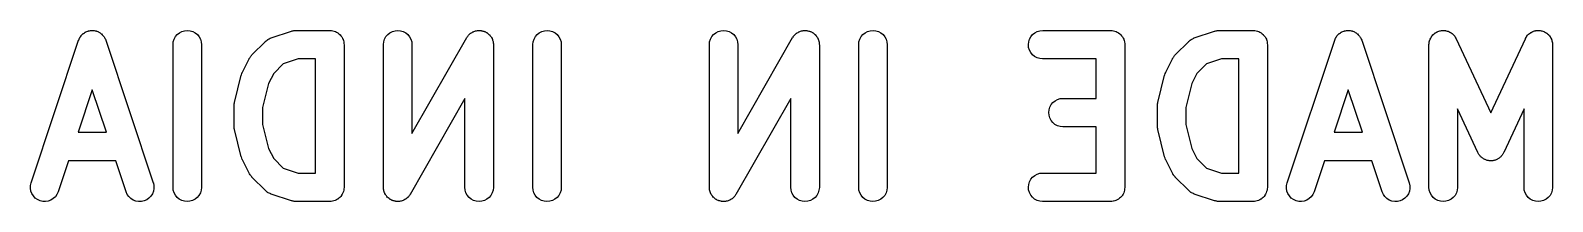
# Model space of a CAD drawing. Extents: x 100.5 to 168, y -113.9 to -51.5.
# Drawn here: x 151.98 to 167.99, y -76.8 to -75 of the extents above; entities that cross this region are included whole.
import ezdxf

# ---------------------------------------------------------------- set-up
doc = ezdxf.new("R2010")
doc.units = 0
doc.layers.add('BLACK', color=7, linetype='CONTINUOUS')

msp = doc.modelspace()

# ---------------------------------------------------------------- linework, layer by layer
at = {"layer": 'BLACK', "linetype": 'CONTINUOUS'}
for p, q in [((151.983, -76.6011), (152.483, -75.1011)), ((152.483, -75.1011), (152.484, -75.0992)), ((152.484, -75.0992), (152.488, -75.0898)), ((152.488, -75.0898), (152.492, -75.0801)), ((152.492, -75.0801), (152.495, -75.0765)), ((152.495, -75.0765), (152.496, -75.0726)), ((152.496, -75.0726), (152.502, -75.0642)), ((152.502, -75.0642), (152.508, -75.0555)), ((152.508, -75.0555), (152.511, -75.0524)), ((152.511, -75.0524), (152.514, -75.0489)), ((152.514, -75.0489), (152.521, -75.0419)), ((152.521, -75.0419), (152.528, -75.0344)), ((152.528, -75.0344), (152.532, -75.0319)), ((152.532, -75.0319), (152.535, -75.029)), ((152.535, -75.029), (152.544, -75.0236)), ((152.544, -75.0236), (152.552, -75.0177)), ((152.552, -75.0177), (152.556, -75.016)), ((152.556, -75.016), (152.56, -75.0137)), ((152.56, -75.0137), (152.57, -75.0101)), ((152.57, -75.0101), (152.579, -75.0059)), ((152.579, -75.0059), (152.583, -75.005)), ((152.583, -75.005), (152.587, -75.0035)), ((152.587, -75.0035), (152.598, -75.0019)), ((152.598, -75.0019), (152.608, -74.9996)), ((152.608, -74.9996), (152.612, -74.9995)), ((152.612, -74.9995), (152.616, -74.9989)), ((152.616, -74.9989), (152.627, -74.9992)), ((152.627, -74.9992), (152.637, -74.999)), ((152.637, -74.999), (152.641, -74.9997)), ((152.641, -74.9997), (152.646, -74.9999)), ((152.646, -74.9999), (152.656, -75.0023)), ((152.656, -75.0023), (152.666, -75.0041)), ((152.666, -75.0041), (152.67, -75.0056)), ((152.67, -75.0056), (152.674, -75.0066)), ((152.674, -75.0066), (152.684, -75.0109)), ((152.684, -75.0109), (152.693, -75.0146)), ((152.693, -75.0146), (152.697, -75.0169)), ((152.697, -75.0169), (152.701, -75.0187)), ((152.701, -75.0187), (152.709, -75.0248)), ((152.709, -75.0248), (152.718, -75.0303)), ((152.718, -75.0303), (152.721, -75.0333)), ((152.721, -75.0333), (152.725, -75.0358)), ((152.725, -75.0358), (152.732, -75.0433)), ((152.732, -75.0433), (152.739, -75.0505)), ((152.739, -75.0505), (152.742, -75.054)), ((152.742, -75.054), (152.745, -75.0571)), ((152.745, -75.0571), (152.75, -75.0659)), ((152.75, -75.0659), (152.756, -75.0744)), ((152.756, -75.0744), (152.758, -75.0783)), ((152.758, -75.0783), (152.76, -75.082)), ((152.76, -75.082), (152.764, -75.0917)), ((152.764, -75.0917), (152.768, -75.1011)), ((152.768, -75.1011), (153.268, -76.6011)), ((153.479, -75.1174), (153.488, -75.0895)), ((153.488, -75.0895), (153.502, -75.0638)), ((153.502, -75.0638), (153.521, -75.0414)), ((153.521, -75.0414), (153.544, -75.0231)), ((153.544, -75.0231), (153.57, -75.0095)), ((153.57, -75.0095), (153.598, -75.0012)), ((153.598, -75.0012), (153.627, -74.9986)), ((153.627, -74.9986), (153.656, -75.0016)), ((153.656, -75.0016), (153.684, -75.0103)), ((153.684, -75.0103), (153.71, -75.0242)), ((153.71, -75.0242), (153.732, -75.0429)), ((153.732, -75.0429), (153.751, -75.0656)), ((153.751, -75.0656), (153.764, -75.0914)), ((153.764, -75.0914), (153.773, -75.1194)), ((154.456, -75.1065), (154.465, -75.1006)), ((154.465, -75.1006), (154.473, -75.0942)), ((154.473, -75.0942), (154.477, -75.0922)), ((154.477, -75.0922), (154.48, -75.0896)), ((154.48, -75.0896), (154.489, -75.0854)), ((154.489, -75.0854), (154.499, -75.0807)), ((154.499, -75.0807), (154.503, -75.0795)), ((154.503, -75.0795), (154.507, -75.0777)), ((154.507, -75.0777), (154.721, -75.0063)), ((154.721, -75.0063), (154.723, -75.0056)), ((154.723, -75.0056), (154.731, -75.0039)), ((154.731, -75.0039), (154.739, -75.0014)), ((154.739, -75.0014), (154.746, -75.0008)), ((154.746, -75.0008), (154.752, -74.9995)), ((154.752, -74.9995), (154.76, -74.9994)), ((154.76, -74.9994), (154.769, -74.9986)), ((154.769, -74.9986), (155.126, -74.9986)), ((155.126, -74.9986), (155.127, -74.9986)), ((155.127, -74.9986), (155.127, -74.9986)), ((155.127, -74.9986), (155.127, -74.9986)), ((155.127, -74.9986), (155.128, -74.9986)), ((155.128, -74.9986), (155.142, -75.0002)), ((155.142, -75.0002), (155.156, -75.0016)), ((155.156, -75.0016), (155.156, -75.0018)), ((155.156, -75.0018), (155.157, -75.0018)), ((155.157, -75.0018), (155.17, -75.0061)), ((155.17, -75.0061), (155.184, -75.0103)), ((155.184, -75.0103), (155.184, -75.0105)), ((155.184, -75.0105), (155.185, -75.0107)), ((155.185, -75.0107), (155.197, -75.0175)), ((155.197, -75.0175), (155.21, -75.0242)), ((155.21, -75.0242), (155.21, -75.0246)), ((155.21, -75.0246), (155.21, -75.0248)), ((155.21, -75.0248), (155.221, -75.0339)), ((155.221, -75.0339), (155.232, -75.0429)), ((155.232, -75.0429), (155.232, -75.0433)), ((155.232, -75.0433), (155.233, -75.0436)), ((155.233, -75.0436), (155.242, -75.0546)), ((155.242, -75.0546), (155.251, -75.0656)), ((155.251, -75.0656), (155.251, -75.066)), ((155.251, -75.066), (155.251, -75.0664)), ((155.251, -75.0664), (155.258, -75.079)), ((155.258, -75.079), (155.264, -75.0914)), ((155.264, -75.0914), (155.265, -75.0919)), ((155.265, -75.0919), (155.265, -75.0924)), ((155.265, -75.0924), (155.269, -75.1059)), ((155.693, -75.1174), (155.702, -75.0895)), ((155.702, -75.0895), (155.716, -75.0638)), ((155.716, -75.0638), (155.735, -75.0414)), ((155.735, -75.0414), (155.758, -75.0231)), ((155.758, -75.0231), (155.784, -75.0095)), ((155.784, -75.0095), (155.812, -75.0012)), ((155.812, -75.0012), (155.841, -74.9986)), ((155.841, -74.9986), (155.87, -75.0016)), ((155.87, -75.0016), (155.898, -75.0103)), ((155.898, -75.0103), (155.924, -75.0242)), ((155.924, -75.0242), (155.946, -75.0429)), ((155.946, -75.0429), (155.965, -75.0656)), ((155.965, -75.0656), (155.979, -75.0914)), ((155.979, -75.0914), (155.987, -75.1194)), ((155.99, -76.0837), (156.567, -75.0742)), ((156.567, -75.0742), (156.568, -75.0723)), ((156.568, -75.0723), (156.571, -75.0683)), ((156.571, -75.0683), (156.573, -75.0638)), ((156.573, -75.0638), (156.58, -75.0565)), ((156.58, -75.0565), (156.585, -75.0487)), ((156.585, -75.0487), (156.589, -75.0453)), ((156.589, -75.0453), (156.592, -75.0414)), ((156.592, -75.0414), (156.6, -75.0354)), ((156.6, -75.0354), (156.607, -75.0289)), ((156.607, -75.0289), (156.611, -75.0262)), ((156.611, -75.0262), (156.615, -75.0231)), ((156.615, -75.0231), (156.624, -75.0186)), ((156.624, -75.0186), (156.632, -75.0136)), ((156.632, -75.0136), (156.636, -75.0118)), ((156.636, -75.0118), (156.641, -75.0095)), ((156.641, -75.0095), (156.65, -75.0068)), ((156.65, -75.0068), (156.659, -75.0035)), ((156.659, -75.0035), (156.664, -75.0027)), ((156.664, -75.0027), (156.669, -75.0012)), ((156.669, -75.0012), (156.679, -75.0004)), ((156.679, -75.0004), (156.688, -74.9988)), ((156.688, -74.9988), (156.693, -74.999)), ((156.693, -74.999), (156.698, -74.9986)), ((156.698, -74.9986), (156.708, -74.9996)), ((156.708, -74.9996), (156.717, -74.9999)), ((156.717, -74.9999), (156.722, -75.0011)), ((156.722, -75.0011), (156.727, -75.0016)), ((156.727, -75.0016), (156.736, -75.0045)), ((156.736, -75.0045), (156.746, -75.0067)), ((156.746, -75.0067), (156.75, -75.0088)), ((156.75, -75.0088), (156.755, -75.0103)), ((156.755, -75.0103), (156.764, -75.0149)), ((156.764, -75.0149), (156.772, -75.0189)), ((156.772, -75.0189), (156.777, -75.0218)), ((156.777, -75.0218), (156.781, -75.0242)), ((156.781, -75.0242), (156.788, -75.0304)), ((156.788, -75.0304), (156.796, -75.036)), ((156.796, -75.036), (156.8, -75.0396)), ((156.8, -75.0396), (156.804, -75.0429)), ((156.804, -75.0429), (156.81, -75.0503)), ((156.81, -75.0503), (156.816, -75.0573)), ((156.816, -75.0573), (156.819, -75.0616)), ((156.819, -75.0616), (156.822, -75.0656)), ((156.822, -75.0656), (156.827, -75.0741)), ((156.827, -75.0741), (156.832, -75.0822)), ((156.832, -75.0822), (156.833, -75.0869)), ((156.833, -75.0869), (156.836, -75.0914)), ((156.836, -75.0914), (156.839, -75.1006)), ((156.839, -75.1006), (156.842, -75.1096)), ((157.265, -75.1174), (157.274, -75.0895)), ((157.274, -75.0895), (157.288, -75.0638)), ((157.288, -75.0638), (157.306, -75.0414)), ((157.306, -75.0414), (157.329, -75.0231)), ((157.329, -75.0231), (157.355, -75.0095)), ((157.355, -75.0095), (157.383, -75.0012)), ((157.383, -75.0012), (157.412, -74.9986)), ((157.412, -74.9986), (157.442, -75.0016)), ((157.442, -75.0016), (157.47, -75.0103)), ((157.47, -75.0103), (157.495, -75.0242)), ((157.495, -75.0242), (157.518, -75.0429)), ((157.518, -75.0429), (157.536, -75.0656)), ((157.536, -75.0656), (157.55, -75.0914)), ((157.55, -75.0914), (157.559, -75.1194)), ((159.122, -75.1174), (159.131, -75.0895)), ((159.131, -75.0895), (159.145, -75.0638)), ((159.145, -75.0638), (159.164, -75.0414)), ((159.164, -75.0414), (159.186, -75.0231)), ((159.186, -75.0231), (159.212, -75.0095)), ((159.212, -75.0095), (159.24, -75.0012)), ((159.24, -75.0012), (159.27, -74.9986)), ((159.27, -74.9986), (159.299, -75.0016)), ((159.299, -75.0016), (159.327, -75.0103)), ((159.327, -75.0103), (159.352, -75.0242)), ((159.352, -75.0242), (159.375, -75.0429)), ((159.375, -75.0429), (159.394, -75.0656)), ((159.394, -75.0656), (159.407, -75.0914)), ((159.407, -75.0914), (159.416, -75.1194)), ((159.419, -76.0837), (159.995, -75.0742)), ((159.995, -75.0742), (159.997, -75.0723)), ((159.997, -75.0723), (160, -75.0683)), ((160, -75.0683), (160.002, -75.0638)), ((160.002, -75.0638), (160.008, -75.0565)), ((160.008, -75.0565), (160.014, -75.0487)), ((160.014, -75.0487), (160.018, -75.0453)), ((160.018, -75.0453), (160.021, -75.0414)), ((160.021, -75.0414), (160.028, -75.0354)), ((160.028, -75.0354), (160.035, -75.0289)), ((160.035, -75.0289), (160.04, -75.0262)), ((160.04, -75.0262), (160.044, -75.0231)), ((160.044, -75.0231), (160.052, -75.0186)), ((160.052, -75.0186), (160.06, -75.0136)), ((160.06, -75.0136), (160.065, -75.0118)), ((160.065, -75.0118), (160.07, -75.0095)), ((160.07, -75.0095), (160.079, -75.0068)), ((160.079, -75.0068), (160.088, -75.0035)), ((160.088, -75.0035), (160.093, -75.0027)), ((160.093, -75.0027), (160.098, -75.0012)), ((160.098, -75.0012), (160.107, -75.0004)), ((160.107, -75.0004), (160.117, -74.9988)), ((160.117, -74.9988), (160.122, -74.999)), ((160.122, -74.999), (160.127, -74.9986)), ((160.127, -74.9986), (160.136, -74.9996)), ((160.136, -74.9996), (160.146, -74.9999)), ((160.146, -74.9999), (160.151, -75.0011)), ((160.151, -75.0011), (160.156, -75.0016)), ((160.156, -75.0016), (160.165, -75.0045)), ((160.165, -75.0045), (160.174, -75.0067)), ((160.174, -75.0067), (160.179, -75.0088)), ((160.179, -75.0088), (160.184, -75.0103)), ((160.184, -75.0103), (160.192, -75.0149)), ((160.192, -75.0149), (160.201, -75.0189)), ((160.201, -75.0189), (160.205, -75.0218)), ((160.205, -75.0218), (160.21, -75.0242)), ((160.21, -75.0242), (160.217, -75.0303)), ((160.217, -75.0303), (160.225, -75.036)), ((160.225, -75.036), (160.228, -75.0397)), ((160.228, -75.0397), (160.232, -75.0429)), ((160.232, -75.0429), (160.238, -75.0503)), ((160.238, -75.0503), (160.245, -75.0573)), ((160.245, -75.0573), (160.247, -75.0616)), ((160.247, -75.0616), (160.251, -75.0656)), ((160.251, -75.0656), (160.255, -75.074)), ((160.255, -75.074), (160.26, -75.0822)), ((160.26, -75.0822), (160.262, -75.0869)), ((160.262, -75.0869), (160.264, -75.0914)), ((160.264, -75.0914), (160.267, -75.1006)), ((160.267, -75.1006), (160.271, -75.1096)), ((160.693, -75.1174), (160.702, -75.0895)), ((160.702, -75.0895), (160.716, -75.0638)), ((160.716, -75.0638), (160.735, -75.0414)), ((160.735, -75.0414), (160.758, -75.0231)), ((160.758, -75.0231), (160.784, -75.0095)), ((160.784, -75.0095), (160.812, -75.0012)), ((160.812, -75.0012), (160.841, -74.9986)), ((160.841, -74.9986), (160.87, -75.0016)), ((160.87, -75.0016), (160.898, -75.0103)), ((160.898, -75.0103), (160.924, -75.0242)), ((160.924, -75.0242), (160.946, -75.0429)), ((160.946, -75.0429), (160.965, -75.0656)), ((160.965, -75.0656), (160.979, -75.0914)), ((160.979, -75.0914), (160.987, -75.1194)), ((162.479, -75.1184), (162.487, -75.0904)), ((162.487, -75.0904), (162.501, -75.0647)), ((162.501, -75.0647), (162.52, -75.0421)), ((162.52, -75.0421), (162.543, -75.0236)), ((162.543, -75.0236), (162.569, -75.0099)), ((162.569, -75.0099), (162.597, -75.0014)), ((162.597, -75.0014), (162.626, -74.9986)), ((162.626, -74.9986), (163.34, -74.9986)), ((163.34, -74.9986), (163.341, -74.9986)), ((163.341, -74.9986), (163.341, -74.9986)), ((163.341, -74.9986), (163.341, -74.9986)), ((163.341, -74.9986), (163.342, -74.9986)), ((163.342, -74.9986), (163.356, -75.0002)), ((163.356, -75.0002), (163.37, -75.0016)), ((163.37, -75.0016), (163.371, -75.0018)), ((163.371, -75.0018), (163.371, -75.0018)), ((163.371, -75.0018), (163.385, -75.0061)), ((163.385, -75.0061), (163.398, -75.0103)), ((163.398, -75.0103), (163.399, -75.0105)), ((163.399, -75.0105), (163.399, -75.0107)), ((163.399, -75.0107), (163.411, -75.0175)), ((163.411, -75.0175), (163.424, -75.0242)), ((163.424, -75.0242), (163.424, -75.0246)), ((163.424, -75.0246), (163.425, -75.0248)), ((163.425, -75.0248), (163.436, -75.0339)), ((163.436, -75.0339), (163.446, -75.0429)), ((163.446, -75.0429), (163.447, -75.0433)), ((163.447, -75.0433), (163.447, -75.0436)), ((163.447, -75.0436), (163.456, -75.0546)), ((163.456, -75.0546), (163.465, -75.0656)), ((163.465, -75.0656), (163.465, -75.066)), ((163.465, -75.066), (163.466, -75.0664)), ((163.466, -75.0664), (163.472, -75.079)), ((163.472, -75.079), (163.479, -75.0914)), ((163.479, -75.0914), (163.479, -75.0919)), ((163.479, -75.0919), (163.479, -75.0924)), ((163.479, -75.0924), (163.483, -75.1059)), ((164.17, -75.1065), (164.179, -75.1006)), ((164.179, -75.1006), (164.187, -75.0942)), ((164.187, -75.0942), (164.191, -75.0922)), ((164.191, -75.0922), (164.194, -75.0896)), ((164.194, -75.0896), (164.204, -75.0854)), ((164.204, -75.0854), (164.213, -75.0807)), ((164.213, -75.0807), (164.217, -75.0795)), ((164.217, -75.0795), (164.221, -75.0777)), ((164.221, -75.0777), (164.435, -75.0063)), ((164.435, -75.0063), (164.437, -75.0056)), ((164.437, -75.0056), (164.446, -75.0039)), ((164.446, -75.0039), (164.454, -75.0014)), ((164.454, -75.0014), (164.46, -75.0008)), ((164.46, -75.0008), (164.466, -74.9995)), ((164.466, -74.9995), (164.474, -74.9994)), ((164.474, -74.9994), (164.483, -74.9986)), ((164.483, -74.9986), (164.84, -74.9986)), ((164.84, -74.9986), (164.841, -74.9986)), ((164.841, -74.9986), (164.841, -74.9986)), ((164.841, -74.9986), (164.841, -74.9986)), ((164.841, -74.9986), (164.842, -74.9986)), ((164.842, -74.9986), (164.856, -75.0002)), ((164.856, -75.0002), (164.87, -75.0016)), ((164.87, -75.0016), (164.871, -75.0018)), ((164.871, -75.0018), (164.871, -75.0018)), ((164.871, -75.0018), (164.885, -75.0061)), ((164.885, -75.0061), (164.898, -75.0103)), ((164.898, -75.0103), (164.899, -75.0105)), ((164.899, -75.0105), (164.899, -75.0107)), ((164.899, -75.0107), (164.911, -75.0175)), ((164.911, -75.0175), (164.924, -75.0242)), ((164.924, -75.0242), (164.924, -75.0246)), ((164.924, -75.0246), (164.925, -75.0248)), ((164.925, -75.0248), (164.936, -75.0339)), ((164.936, -75.0339), (164.946, -75.0429)), ((164.946, -75.0429), (164.947, -75.0433)), ((164.947, -75.0433), (164.947, -75.0436)), ((164.947, -75.0436), (164.956, -75.0546)), ((164.956, -75.0546), (164.965, -75.0656)), ((164.965, -75.0656), (164.965, -75.066)), ((164.965, -75.066), (164.966, -75.0664)), ((164.966, -75.0664), (164.972, -75.079)), ((164.972, -75.079), (164.979, -75.0914)), ((164.979, -75.0914), (164.979, -75.0919)), ((164.979, -75.0919), (164.979, -75.0924)), ((164.979, -75.0924), (164.983, -75.1059)), ((165.198, -76.6011), (165.698, -75.1011)), ((165.698, -75.0992), (165.703, -75.0898)), ((165.698, -75.1011), (165.698, -75.0992)), ((165.703, -75.0898), (165.707, -75.0801)), ((165.707, -75.0801), (165.709, -75.0765)), ((165.709, -75.0765), (165.711, -75.0726)), ((165.711, -75.0726), (165.717, -75.0642)), ((165.717, -75.0642), (165.722, -75.0555)), ((165.722, -75.0555), (165.725, -75.0524)), ((165.725, -75.0524), (165.728, -75.0489)), ((165.728, -75.0489), (165.736, -75.0419)), ((165.736, -75.0419), (165.743, -75.0344)), ((165.743, -75.0344), (165.746, -75.0319)), ((165.746, -75.0319), (165.749, -75.029)), ((165.749, -75.029), (165.758, -75.0236)), ((165.758, -75.0236), (165.767, -75.0177)), ((165.767, -75.0177), (165.771, -75.016)), ((165.771, -75.016), (165.774, -75.0137)), ((165.774, -75.0137), (165.784, -75.0101)), ((165.784, -75.0101), (165.794, -75.0059)), ((165.794, -75.0059), (165.798, -75.005)), ((165.798, -75.005), (165.802, -75.0035)), ((165.802, -75.0035), (165.812, -75.0019)), ((165.812, -75.0019), (165.822, -74.9996)), ((165.822, -74.9996), (165.826, -74.9995)), ((165.826, -74.9995), (165.831, -74.9989)), ((165.831, -74.9989), (165.841, -74.9992)), ((165.841, -74.9992), (165.851, -74.999)), ((165.851, -74.999), (165.856, -74.9997)), ((165.856, -74.9997), (165.86, -74.9999)), ((165.86, -74.9999), (165.87, -75.0023)), ((165.87, -75.0023), (165.88, -75.0041)), ((165.88, -75.0041), (165.884, -75.0056)), ((165.884, -75.0056), (165.888, -75.0066)), ((165.888, -75.0066), (165.898, -75.0109)), ((165.898, -75.0109), (165.908, -75.0146)), ((165.908, -75.0146), (165.911, -75.0169)), ((165.911, -75.0169), (165.915, -75.0187)), ((165.915, -75.0187), (165.924, -75.0248)), ((165.924, -75.0248), (165.932, -75.0303)), ((165.932, -75.0303), (165.935, -75.0333)), ((165.935, -75.0333), (165.939, -75.0358)), ((165.939, -75.0358), (165.946, -75.0433)), ((165.946, -75.0433), (165.953, -75.0505)), ((165.953, -75.0505), (165.956, -75.054)), ((165.956, -75.054), (165.959, -75.0571)), ((165.959, -75.0571), (165.964, -75.0659)), ((165.964, -75.0659), (165.97, -75.0744)), ((165.97, -75.0744), (165.972, -75.0783)), ((165.972, -75.0783), (165.974, -75.082)), ((165.974, -75.082), (165.978, -75.0917)), ((165.978, -75.0917), (165.982, -75.1011)), ((165.982, -75.1011), (166.482, -76.6011)), ((166.697, -75.1067), (166.7, -75.0958)), ((166.7, -75.0958), (166.701, -75.0927)), ((166.701, -75.0927), (166.702, -75.0895)), ((166.702, -75.0895), (166.708, -75.0796)), ((166.708, -75.0796), (166.712, -75.0696)), ((166.712, -75.0696), (166.715, -75.0668)), ((166.715, -75.0668), (166.716, -75.0638)), ((166.716, -75.0638), (166.723, -75.0552)), ((166.723, -75.0552), (166.73, -75.0463)), ((166.73, -75.0463), (166.733, -75.044)), ((166.733, -75.044), (166.735, -75.0414)), ((166.735, -75.0414), (166.744, -75.0344)), ((166.744, -75.0344), (166.752, -75.0269)), ((166.752, -75.0269), (166.755, -75.0252)), ((166.755, -75.0252), (166.758, -75.0231)), ((166.758, -75.0231), (166.768, -75.0179)), ((166.768, -75.0179), (166.778, -75.0122)), ((166.778, -75.0122), (166.781, -75.0111)), ((166.781, -75.0111), (166.784, -75.0095)), ((166.784, -75.0095), (166.795, -75.0063)), ((166.795, -75.0063), (166.805, -75.0027)), ((166.805, -75.0027), (166.809, -75.0022)), ((166.809, -75.0022), (166.812, -75.0012)), ((166.812, -75.0012), (166.823, -75.0002)), ((166.823, -75.0002), (166.834, -74.9987)), ((166.834, -74.9987), (166.838, -74.9989)), ((166.838, -74.9989), (166.841, -74.9986)), ((166.841, -74.9986), (166.852, -74.9997)), ((166.852, -74.9997), (166.863, -75.0004)), ((166.863, -75.0004), (166.867, -75.0013)), ((166.867, -75.0013), (166.87, -75.0016)), ((166.87, -75.0016), (166.881, -75.005)), ((166.881, -75.005), (166.892, -75.0078)), ((166.892, -75.0078), (166.895, -75.0093)), ((166.895, -75.0093), (166.898, -75.0103)), ((166.898, -75.0103), (166.908, -75.0156)), ((166.908, -75.0156), (166.918, -75.0205)), ((166.918, -75.0205), (166.921, -75.0226)), ((166.921, -75.0226), (166.924, -75.0242)), ((166.924, -75.0242), (166.933, -75.0314)), ((166.933, -75.0314), (166.941, -75.0381)), ((166.941, -75.0381), (166.944, -75.0407)), ((166.944, -75.0407), (166.946, -75.0429)), ((166.946, -75.0429), (166.954, -75.0516)), ((166.954, -75.0516), (166.961, -75.0599)), ((166.961, -75.0599), (166.963, -75.0629)), ((166.963, -75.0629), (166.965, -75.0656)), ((166.965, -75.0656), (166.97, -75.0755)), ((166.97, -75.0755), (166.976, -75.0851)), ((166.976, -75.0851), (167.34, -75.8653)), ((167.34, -75.8653), (167.704, -75.0851)), ((167.704, -75.0851), (167.705, -75.0832)), ((167.705, -75.0832), (167.711, -75.0737)), ((167.711, -75.0737), (167.716, -75.0638)), ((167.716, -75.0638), (167.718, -75.0612)), ((167.718, -75.0612), (167.72, -75.0583)), ((167.72, -75.0583), (167.728, -75.05)), ((167.728, -75.05), (167.735, -75.0414)), ((167.735, -75.0414), (167.738, -75.0392)), ((167.738, -75.0392), (167.74, -75.0367)), ((167.74, -75.0367), (167.749, -75.0301)), ((167.749, -75.0301), (167.758, -75.0231)), ((167.758, -75.0231), (167.761, -75.0215)), ((167.761, -75.0215), (167.764, -75.0194)), ((167.764, -75.0194), (167.774, -75.0147)), ((167.774, -75.0147), (167.784, -75.0095)), ((167.784, -75.0095), (167.787, -75.0085)), ((167.787, -75.0085), (167.79, -75.0071)), ((167.79, -75.0071), (167.801, -75.0044)), ((167.801, -75.0044), (167.812, -75.0012)), ((167.812, -75.0012), (167.815, -75.0009)), ((167.815, -75.0009), (167.819, -75.0001)), ((167.819, -75.0001), (167.83, -74.9996)), ((167.83, -74.9996), (167.841, -74.9986)), ((167.841, -74.9986), (167.844, -74.9989)), ((167.844, -74.9989), (167.848, -74.9988)), ((167.848, -74.9988), (167.859, -75.0005)), ((167.859, -75.0005), (167.87, -75.0016)), ((167.87, -75.0016), (167.873, -75.0027)), ((167.873, -75.0027), (167.877, -75.0032)), ((167.877, -75.0032), (167.887, -75.007)), ((167.887, -75.007), (167.898, -75.0103)), ((167.898, -75.0103), (167.901, -75.0119)), ((167.901, -75.0119), (167.904, -75.0131)), ((167.904, -75.0131), (167.914, -75.0189)), ((167.914, -75.0189), (167.924, -75.0242)), ((167.924, -75.0242), (167.927, -75.0264)), ((167.927, -75.0264), (167.929, -75.0282)), ((167.929, -75.0282), (167.938, -75.0357)), ((167.938, -75.0357), (167.946, -75.0429)), ((167.946, -75.0429), (167.949, -75.0455)), ((167.949, -75.0455), (167.951, -75.0478)), ((167.951, -75.0478), (167.958, -75.0569)), ((167.958, -75.0569), (167.965, -75.0656)), ((167.965, -75.0656), (167.967, -75.0686)), ((167.967, -75.0686), (167.969, -75.0714)), ((167.969, -75.0714), (167.973, -75.0815)), ((167.973, -75.0815), (167.979, -75.0914)), ((167.979, -75.0914), (167.98, -75.0947)), ((167.98, -75.0947), (167.981, -75.0978)), ((167.981, -75.0978), (167.984, -75.1087)), ((153.476, -75.1465), (153.479, -75.1174)), ((153.476, -75.1486), (153.476, -75.1465)), ((153.476, -76.6486), (153.476, -75.1486)), ((153.773, -75.1194), (153.776, -75.1486)), ((153.776, -75.1486), (153.776, -76.6486)), ((154.294, -75.2693), (154.3, -75.2633)), ((154.3, -75.2633), (154.305, -75.2568)), ((154.305, -75.2568), (154.448, -75.1139)), ((154.448, -75.1139), (154.45, -75.1125)), ((154.45, -75.1125), (154.453, -75.1097)), ((154.453, -75.1097), (154.456, -75.1065)), ((155.269, -75.1059), (155.273, -75.1194)), ((155.273, -75.1194), (155.273, -75.12)), ((155.273, -75.12), (155.273, -75.1205)), ((155.273, -75.1205), (155.274, -75.1345)), ((155.274, -75.1345), (155.276, -75.1486)), ((155.276, -75.1486), (155.276, -76.6486)), ((155.69, -75.1465), (155.693, -75.1174)), ((155.69, -75.1486), (155.69, -75.1465)), ((155.69, -76.6486), (155.69, -75.1486)), ((155.987, -75.1194), (155.99, -75.1486)), ((155.99, -75.1486), (155.99, -76.0837)), ((156.842, -75.1096), (156.843, -75.1146)), ((156.843, -75.1146), (156.844, -75.1194)), ((156.844, -75.1194), (156.845, -75.129)), ((156.845, -75.129), (156.847, -75.1385)), ((156.847, -75.1385), (156.847, -75.1435)), ((156.847, -75.1435), (156.847, -75.1486)), ((156.847, -75.1486), (156.847, -76.6486)), ((157.261, -75.1465), (157.265, -75.1174)), ((157.261, -75.1486), (157.261, -75.1465)), ((157.261, -76.6486), (157.261, -75.1486)), ((157.559, -75.1194), (157.561, -75.1486)), ((157.561, -75.1486), (157.561, -76.6486)), ((159.119, -75.1465), (159.122, -75.1174)), ((159.119, -75.1486), (159.119, -75.1465)), ((159.119, -76.6486), (159.119, -75.1486)), ((159.416, -75.1194), (159.419, -75.1486)), ((159.419, -75.1486), (159.419, -76.0837)), ((160.271, -75.1096), (160.271, -75.1146)), ((160.271, -75.1146), (160.273, -75.1194)), ((160.273, -75.1194), (160.274, -75.129)), ((160.274, -75.129), (160.275, -75.1385)), ((160.275, -75.1385), (160.275, -75.1435)), ((160.275, -75.1435), (160.276, -75.1486)), ((160.276, -75.1486), (160.276, -76.6486)), ((160.69, -75.1465), (160.693, -75.1174)), ((160.69, -75.1486), (160.69, -75.1465)), ((160.69, -76.6486), (160.69, -75.1486)), ((160.987, -75.1194), (160.99, -75.1486)), ((160.99, -75.1486), (160.99, -76.6486)), ((162.476, -75.1475), (162.479, -75.1184)), ((162.478, -75.1767), (162.476, -75.1475)), ((162.487, -75.2048), (162.478, -75.1767)), ((162.5, -75.2307), (162.487, -75.2048)), ((162.519, -75.2535), (162.5, -75.2307)), ((162.541, -75.2723), (162.519, -75.2535)), ((163.483, -75.1059), (163.487, -75.1194)), ((163.487, -75.1194), (163.487, -75.12)), ((163.487, -75.12), (163.487, -75.1205)), ((163.487, -75.1205), (163.489, -75.1345)), ((163.489, -75.1345), (163.49, -75.1486)), ((163.49, -75.1486), (163.49, -76.6486)), ((164.008, -75.2693), (164.014, -75.2633)), ((164.014, -75.2633), (164.02, -75.2568)), ((164.02, -75.2568), (164.163, -75.1139)), ((164.163, -75.1139), (164.164, -75.1125)), ((164.164, -75.1125), (164.167, -75.1097)), ((164.167, -75.1097), (164.17, -75.1065)), ((164.983, -75.1059), (164.987, -75.1194)), ((164.987, -75.1194), (164.987, -75.12)), ((164.987, -75.12), (164.987, -75.1205)), ((164.987, -75.1205), (164.989, -75.1345)), ((164.989, -75.1345), (164.99, -75.1486)), ((164.99, -75.1486), (164.99, -76.6486)), ((166.69, -75.1465), (166.691, -75.1353)), ((166.69, -75.1486), (166.69, -75.1465)), ((166.69, -76.6486), (166.69, -75.1486)), ((166.691, -75.1353), (166.692, -75.1241)), ((166.692, -75.1241), (166.693, -75.1208)), ((166.693, -75.1174), (166.697, -75.1067)), ((166.693, -75.1208), (166.693, -75.1174)), ((167.984, -75.1087), (167.987, -75.1194)), ((167.987, -75.1194), (167.987, -75.1229)), ((167.987, -75.1229), (167.988, -75.1262)), ((167.988, -75.1262), (167.989, -75.1374)), ((167.989, -75.1374), (167.99, -75.1486)), ((167.99, -75.1486), (167.99, -76.6486)), ((154.206, -75.4386), (154.277, -75.2958)), ((154.277, -75.2958), (154.278, -75.2939)), ((154.278, -75.2939), (154.283, -75.2868)), ((154.283, -75.2868), (154.287, -75.2794)), ((154.287, -75.2794), (154.291, -75.2746)), ((154.291, -75.2746), (154.294, -75.2693)), ((154.635, -75.3511), (154.535, -75.4517)), ((154.793, -75.2986), (154.635, -75.3511)), ((154.976, -75.2986), (154.793, -75.2986)), ((154.976, -76.4986), (154.976, -75.2986)), ((162.567, -75.2864), (162.541, -75.2723)), ((162.595, -75.2953), (162.567, -75.2864)), ((162.624, -75.2986), (162.595, -75.2953)), ((162.626, -75.2986), (162.624, -75.2986)), ((163.19, -75.2986), (162.626, -75.2986)), ((163.19, -75.7129), (163.19, -75.2986)), ((163.92, -75.4386), (163.992, -75.2958)), ((163.992, -75.2939), (163.997, -75.2868)), ((163.992, -75.2958), (163.992, -75.2939)), ((163.997, -75.2868), (164.001, -75.2794)), ((164.001, -75.2794), (164.005, -75.2746)), ((164.005, -75.2746), (164.008, -75.2693)), ((164.35, -75.3511), (164.249, -75.4517)), ((164.507, -75.2986), (164.35, -75.3511)), ((164.69, -75.2986), (164.507, -75.2986)), ((164.69, -76.4986), (164.69, -75.2986)), ((154.123, -75.755), (154.194, -75.4693)), ((154.194, -75.4693), (154.195, -75.4673)), ((154.195, -75.466), (154.2, -75.4529)), ((154.195, -75.4667), (154.195, -75.466)), ((154.195, -75.4673), (154.195, -75.4667)), ((154.2, -75.4529), (154.205, -75.4399)), ((154.205, -75.4399), (154.206, -75.4393)), ((154.206, -75.4393), (154.206, -75.4386)), ((154.482, -75.5581), (154.419, -75.8099)), ((154.535, -75.4517), (154.482, -75.5581)), ((163.837, -75.755), (163.909, -75.4693)), ((163.909, -75.4673), (163.91, -75.4667)), ((163.909, -75.4693), (163.909, -75.4673)), ((163.91, -75.466), (163.915, -75.4529)), ((163.91, -75.4667), (163.91, -75.466)), ((163.915, -75.4529), (163.92, -75.4399)), ((163.92, -75.4393), (163.92, -75.4386)), ((163.92, -75.4399), (163.92, -75.4393)), ((164.196, -75.5581), (164.133, -75.8099)), ((164.249, -75.4517), (164.196, -75.5581)), ((152.626, -75.6229), (152.477, -76.07)), ((152.775, -76.07), (152.626, -75.6229)), ((156.547, -75.7134), (155.97, -76.723)), ((156.547, -76.6486), (156.547, -75.7134)), ((159.976, -75.7134), (159.399, -76.723)), ((159.976, -76.6486), (159.976, -75.7134)), ((162.734, -75.7564), (162.757, -75.7379)), ((162.757, -75.7379), (162.783, -75.7242)), ((162.783, -75.7242), (162.811, -75.7157)), ((162.811, -75.7157), (162.84, -75.7129)), ((162.84, -75.7129), (163.19, -75.7129)), ((165.84, -75.6229), (165.691, -76.07)), ((165.989, -76.07), (165.84, -75.6229)), ((154.119, -75.784), (154.121, -75.7721)), ((154.119, -75.7867), (154.119, -75.784)), ((154.119, -75.7893), (154.119, -75.7867)), ((154.119, -75.7914), (154.119, -75.7893)), ((154.119, -76.0057), (154.119, -75.7914)), ((154.121, -75.7721), (154.122, -75.7602)), ((154.122, -75.7602), (154.123, -75.7577)), ((154.123, -75.7577), (154.123, -75.755)), ((154.419, -75.8099), (154.419, -75.9872)), ((162.69, -75.8618), (162.693, -75.8327)), ((162.693, -75.891), (162.69, -75.8618)), ((162.693, -75.8327), (162.702, -75.8047)), ((162.701, -75.919), (162.693, -75.891)), ((162.702, -75.8047), (162.716, -75.779)), ((162.716, -75.779), (162.734, -75.7564)), ((163.833, -75.784), (163.835, -75.7722)), ((163.833, -75.7867), (163.833, -75.784)), ((163.833, -75.7893), (163.833, -75.7867)), ((163.833, -75.7914), (163.833, -75.7893)), ((163.833, -76.0057), (163.833, -75.7914)), ((163.835, -75.7722), (163.836, -75.7602)), ((163.836, -75.7602), (163.837, -75.7577)), ((163.837, -75.7577), (163.837, -75.755)), ((164.133, -75.8099), (164.133, -75.9873)), ((167.204, -76.2834), (166.99, -75.8247)), ((166.99, -75.8247), (166.99, -76.6486)), ((167.69, -75.8247), (167.476, -76.2834)), ((167.69, -76.6486), (167.69, -75.8247)), ((154.119, -76.0084), (154.119, -76.0057)), ((154.119, -76.011), (154.119, -76.0084)), ((154.12, -76.0229), (154.119, -76.011)), ((154.121, -76.0348), (154.12, -76.0229)), ((154.122, -76.0374), (154.121, -76.0348)), ((154.123, -76.0401), (154.122, -76.0374)), ((154.123, -76.0421), (154.123, -76.0401)), ((154.194, -76.3278), (154.123, -76.0421)), ((154.419, -75.9872), (154.482, -76.2391)), ((162.714, -75.945), (162.701, -75.919)), ((162.733, -75.9678), (162.714, -75.945)), ((162.755, -75.9866), (162.733, -75.9678)), ((162.781, -76.0007), (162.755, -75.9866)), ((162.809, -76.0096), (162.781, -76.0007)), ((162.838, -76.0128), (162.809, -76.0096)), ((162.84, -76.0129), (162.838, -76.0128)), ((163.19, -76.0129), (162.84, -76.0129)), ((163.19, -76.4986), (163.19, -76.0129)), ((163.833, -76.0084), (163.833, -76.0057)), ((163.833, -76.011), (163.833, -76.0084)), ((163.835, -76.0229), (163.833, -76.011)), ((163.836, -76.0348), (163.835, -76.0229)), ((163.836, -76.0374), (163.836, -76.0348)), ((163.837, -76.0401), (163.836, -76.0374)), ((163.837, -76.0421), (163.837, -76.0401)), ((163.909, -76.3278), (163.837, -76.0421)), ((164.133, -75.9873), (164.196, -76.2391)), ((152.477, -76.07), (152.775, -76.07)), ((165.691, -76.07), (165.989, -76.07)), ((152.377, -76.37), (152.268, -76.696)), ((152.875, -76.37), (152.377, -76.37)), ((152.983, -76.696), (152.875, -76.37)), ((154.195, -76.3285), (154.194, -76.3278)), ((154.195, -76.3291), (154.195, -76.3285)), ((154.2, -76.3423), (154.195, -76.3291)), ((154.204, -76.3554), (154.2, -76.3423)), ((154.205, -76.356), (154.204, -76.3554)), ((154.205, -76.3566), (154.205, -76.356)), ((154.206, -76.3585), (154.205, -76.3566)), ((154.277, -76.5014), (154.206, -76.3585)), ((154.482, -76.2391), (154.535, -76.3454)), ((154.535, -76.3454), (154.635, -76.446)), ((163.909, -76.3285), (163.909, -76.3278)), ((163.909, -76.3291), (163.909, -76.3285)), ((163.914, -76.3422), (163.909, -76.3291)), ((163.919, -76.3554), (163.914, -76.3422)), ((163.919, -76.356), (163.919, -76.3554)), ((163.919, -76.3566), (163.919, -76.356)), ((163.92, -76.3585), (163.919, -76.3566)), ((163.992, -76.5014), (163.92, -76.3585)), ((164.196, -76.2391), (164.249, -76.3454)), ((164.249, -76.3454), (164.35, -76.446)), ((165.591, -76.37), (165.482, -76.696)), ((166.089, -76.37), (165.591, -76.37)), ((166.198, -76.696), (166.089, -76.37)), ((167.208, -76.2902), (167.204, -76.2834)), ((167.211, -76.2972), (167.208, -76.2902)), ((167.215, -76.3027), (167.211, -76.2972)), ((167.219, -76.3086), (167.215, -76.3027)), ((167.224, -76.3145), (167.219, -76.3086)), ((167.229, -76.3207), (167.224, -76.3145)), ((167.234, -76.3253), (167.229, -76.3207)), ((167.239, -76.3304), (167.234, -76.3253)), ((167.245, -76.3351), (167.239, -76.3304)), ((167.251, -76.3404), (167.245, -76.3351)), ((167.256, -76.3439), (167.251, -76.3404)), ((167.262, -76.3481), (167.256, -76.3439)), ((167.269, -76.3515), (167.262, -76.3481)), ((167.276, -76.3555), (167.269, -76.3515)), ((167.282, -76.3578), (167.276, -76.3555)), ((167.288, -76.3608), (167.282, -76.3578)), ((167.296, -76.3628), (167.288, -76.3608)), ((167.303, -76.3654), (167.296, -76.3628)), ((167.31, -76.3664), (167.303, -76.3654)), ((167.317, -76.3682), (167.31, -76.3664)), ((167.324, -76.3686), (167.317, -76.3682)), ((167.332, -76.3698), (167.324, -76.3686)), ((167.339, -76.3695), (167.332, -76.3698)), ((167.346, -76.3699), (167.339, -76.3695)), ((167.354, -76.3688), (167.346, -76.3699)), ((167.361, -76.3685), (167.354, -76.3688)), ((167.368, -76.3668), (167.361, -76.3685)), ((167.375, -76.3659), (167.368, -76.3668)), ((167.382, -76.3634), (167.375, -76.3659)), ((167.39, -76.3615), (167.382, -76.3634)), ((167.396, -76.3586), (167.39, -76.3615)), ((167.402, -76.3564), (167.396, -76.3586)), ((167.409, -76.3524), (167.402, -76.3564)), ((167.416, -76.3491), (167.409, -76.3524)), ((167.422, -76.3451), (167.416, -76.3491)), ((167.428, -76.3416), (167.422, -76.3451)), ((167.434, -76.3365), (167.428, -76.3416)), ((167.44, -76.3319), (167.434, -76.3365)), ((167.445, -76.3268), (167.44, -76.3319)), ((167.45, -76.3223), (167.445, -76.3268)), ((167.454, -76.316), (167.45, -76.3223)), ((167.46, -76.3103), (167.454, -76.316)), ((167.463, -76.3045), (167.46, -76.3103)), ((167.468, -76.299), (167.463, -76.3045)), ((167.471, -76.292), (167.468, -76.299)), ((167.475, -76.2853), (167.471, -76.292)), ((167.476, -76.2834), (167.475, -76.2853)), ((154.282, -76.5085), (154.277, -76.5014)), ((154.286, -76.516), (154.282, -76.5085)), ((154.29, -76.5209), (154.286, -76.516)), ((154.293, -76.5261), (154.29, -76.5209)), ((154.299, -76.5323), (154.293, -76.5261)), ((154.304, -76.5389), (154.299, -76.5323)), ((154.305, -76.5404), (154.304, -76.5389)), ((154.448, -76.6832), (154.305, -76.5404)), ((154.635, -76.446), (154.793, -76.4986)), ((154.793, -76.4986), (154.976, -76.4986)), ((162.501, -76.5647), (162.52, -76.5421)), ((162.52, -76.5421), (162.543, -76.5236)), ((162.543, -76.5236), (162.569, -76.5099)), ((162.569, -76.5099), (162.597, -76.5014)), ((162.597, -76.5014), (162.626, -76.4986)), ((162.626, -76.4986), (163.19, -76.4986)), ((163.996, -76.5085), (163.992, -76.5014)), ((164, -76.516), (163.996, -76.5085)), ((164.004, -76.5209), (164, -76.516)), ((164.007, -76.5261), (164.004, -76.5209)), ((164.013, -76.5323), (164.007, -76.5261)), ((164.018, -76.5389), (164.013, -76.5323)), ((164.02, -76.5404), (164.018, -76.5389)), ((164.163, -76.6832), (164.02, -76.5404)), ((164.35, -76.446), (164.507, -76.4986)), ((164.507, -76.4986), (164.69, -76.4986)), ((151.976, -76.6589), (151.977, -76.6297)), ((151.981, -76.6878), (151.976, -76.6589)), ((151.977, -76.6297), (151.983, -76.6011)), ((151.991, -76.7152), (151.981, -76.6878)), ((152.267, -76.698), (152.255, -76.7246)), ((152.268, -76.696), (152.267, -76.698)), ((152.995, -76.7227), (152.983, -76.696)), ((153.27, -76.6898), (153.259, -76.7171)), ((153.268, -76.6011), (153.269, -76.6031)), ((153.269, -76.6031), (153.275, -76.6318)), ((153.275, -76.661), (153.27, -76.6898)), ((153.275, -76.6318), (153.275, -76.661)), ((153.479, -76.6777), (153.476, -76.6486)), ((153.487, -76.7057), (153.479, -76.6777)), ((153.501, -76.7316), (153.487, -76.7057)), ((153.772, -76.6798), (153.764, -76.7077)), ((153.776, -76.6507), (153.772, -76.6798)), ((153.776, -76.6486), (153.776, -76.6507)), ((154.452, -76.686), (154.448, -76.6832)), ((154.455, -76.6893), (154.452, -76.686)), ((154.463, -76.6953), (154.455, -76.6893)), ((154.471, -76.7018), (154.463, -76.6953)), ((154.475, -76.7039), (154.471, -76.7018)), ((154.478, -76.7065), (154.475, -76.7039)), ((154.488, -76.7108), (154.478, -76.7065)), ((155.268, -76.6932), (155.264, -76.7067)), ((155.264, -76.7067), (155.264, -76.7072)), ((155.272, -76.6798), (155.268, -76.6932)), ((155.273, -76.6787), (155.272, -76.6792)), ((155.272, -76.6792), (155.272, -76.6798)), ((155.274, -76.6647), (155.273, -76.6787)), ((155.276, -76.6507), (155.274, -76.6647)), ((155.276, -76.6486), (155.276, -76.6496)), ((155.276, -76.6496), (155.276, -76.6496)), ((155.276, -76.6496), (155.276, -76.6497)), ((155.276, -76.6497), (155.276, -76.6507)), ((155.69, -76.6536), (155.69, -76.6486)), ((155.69, -76.6587), (155.69, -76.6536)), ((155.692, -76.6681), (155.69, -76.6587)), ((155.693, -76.6777), (155.692, -76.6681)), ((155.694, -76.6825), (155.693, -76.6777)), ((155.695, -76.6875), (155.694, -76.6825)), ((155.699, -76.6965), (155.695, -76.6875)), ((155.701, -76.7057), (155.699, -76.6965)), ((155.704, -76.7102), (155.701, -76.7057)), ((156.55, -76.6777), (156.547, -76.6486)), ((156.558, -76.7057), (156.55, -76.6777)), ((156.572, -76.7316), (156.558, -76.7057)), ((156.844, -76.6798), (156.835, -76.7077)), ((156.847, -76.6507), (156.844, -76.6798)), ((156.847, -76.6486), (156.847, -76.6507)), ((157.264, -76.6777), (157.261, -76.6486)), ((157.273, -76.7057), (157.264, -76.6777)), ((157.286, -76.7316), (157.273, -76.7057)), ((157.558, -76.6798), (157.549, -76.7077)), ((157.561, -76.6507), (157.558, -76.6798)), ((157.561, -76.6486), (157.561, -76.6507)), ((159.119, -76.6536), (159.119, -76.6486)), ((159.119, -76.6587), (159.119, -76.6536)), ((159.12, -76.6681), (159.119, -76.6587)), ((159.121, -76.6777), (159.12, -76.6681)), ((159.123, -76.6825), (159.121, -76.6777)), ((159.124, -76.6875), (159.123, -76.6825)), ((159.127, -76.6965), (159.124, -76.6875)), ((159.13, -76.7057), (159.127, -76.6965)), ((159.132, -76.7102), (159.13, -76.7057)), ((159.979, -76.6777), (159.976, -76.6486)), ((159.987, -76.7057), (159.979, -76.6777)), ((160.001, -76.7316), (159.987, -76.7057)), ((160.272, -76.6798), (160.264, -76.7077)), ((160.276, -76.6507), (160.272, -76.6798)), ((160.276, -76.6486), (160.276, -76.6507)), ((160.693, -76.6777), (160.69, -76.6486)), ((160.701, -76.7057), (160.693, -76.6777)), ((160.715, -76.7316), (160.701, -76.7057)), ((160.987, -76.6798), (160.978, -76.7077)), ((160.99, -76.6507), (160.987, -76.6798)), ((160.99, -76.6486), (160.99, -76.6507)), ((162.476, -76.6475), (162.479, -76.6184)), ((162.478, -76.6767), (162.476, -76.6475)), ((162.487, -76.7048), (162.478, -76.6767)), ((162.479, -76.6184), (162.487, -76.5904)), ((162.487, -76.5904), (162.501, -76.5647)), ((162.5, -76.7307), (162.487, -76.7048)), ((163.482, -76.6932), (163.478, -76.7067)), ((163.478, -76.7067), (163.478, -76.7072)), ((163.487, -76.6798), (163.482, -76.6932)), ((163.488, -76.6647), (163.487, -76.6787)), ((163.487, -76.6787), (163.487, -76.6792)), ((163.487, -76.6792), (163.487, -76.6798)), ((163.49, -76.6507), (163.488, -76.6647)), ((163.49, -76.6486), (163.49, -76.6496)), ((163.49, -76.6496), (163.49, -76.6496)), ((163.49, -76.6496), (163.49, -76.6497)), ((163.49, -76.6497), (163.49, -76.6507)), ((164.166, -76.686), (164.163, -76.6832)), ((164.169, -76.6893), (164.166, -76.686)), ((164.177, -76.6953), (164.169, -76.6893)), ((164.185, -76.7018), (164.177, -76.6953)), ((164.189, -76.7039), (164.185, -76.7018)), ((164.193, -76.7065), (164.189, -76.7039)), ((164.202, -76.7108), (164.193, -76.7065)), ((164.982, -76.6932), (164.978, -76.7067)), ((164.978, -76.7067), (164.978, -76.7072)), ((164.987, -76.6798), (164.982, -76.6932)), ((164.988, -76.6647), (164.987, -76.6787)), ((164.987, -76.6787), (164.987, -76.6792)), ((164.987, -76.6792), (164.987, -76.6798)), ((164.99, -76.6507), (164.988, -76.6647)), ((164.99, -76.6486), (164.99, -76.6496)), ((164.99, -76.6496), (164.99, -76.6496)), ((164.99, -76.6496), (164.99, -76.6497)), ((164.99, -76.6497), (164.99, -76.6507)), ((165.19, -76.6589), (165.191, -76.6297)), ((165.195, -76.6878), (165.19, -76.6589)), ((165.191, -76.6297), (165.198, -76.6011)), ((165.206, -76.7152), (165.195, -76.6878)), ((165.482, -76.698), (165.469, -76.7246)), ((165.482, -76.696), (165.482, -76.698)), ((166.21, -76.7227), (166.198, -76.696)), ((166.484, -76.6898), (166.473, -76.7171)), ((166.482, -76.6011), (166.483, -76.6031)), ((166.483, -76.6031), (166.489, -76.6318)), ((166.489, -76.661), (166.484, -76.6898)), ((166.489, -76.6318), (166.489, -76.661)), ((166.693, -76.6777), (166.69, -76.6486)), ((166.701, -76.7057), (166.693, -76.6777)), ((166.715, -76.7316), (166.701, -76.7057)), ((166.987, -76.6798), (166.978, -76.7077)), ((166.99, -76.6507), (166.987, -76.6798)), ((166.99, -76.6486), (166.99, -76.6507)), ((167.693, -76.6777), (167.69, -76.6486)), ((167.701, -76.7057), (167.693, -76.6777)), ((167.715, -76.7316), (167.701, -76.7057)), ((167.987, -76.6798), (167.978, -76.7077)), ((167.99, -76.6507), (167.987, -76.6798)), ((167.99, -76.6486), (167.99, -76.6507)), ((152.007, -76.74), (151.991, -76.7152)), ((152.027, -76.7614), (152.007, -76.74)), ((152.051, -76.7784), (152.027, -76.7614)), ((152.077, -76.7905), (152.051, -76.7784)), ((152.106, -76.7972), (152.077, -76.7905)), ((152.135, -76.7983), (152.106, -76.7972)), ((152.164, -76.7936), (152.135, -76.7983)), ((152.191, -76.7834), (152.164, -76.7936)), ((152.216, -76.7681), (152.191, -76.7834)), ((152.238, -76.7482), (152.216, -76.7681)), ((152.255, -76.7246), (152.238, -76.7482)), ((153.012, -76.7467), (152.995, -76.7227)), ((153.033, -76.7668), (153.012, -76.7467)), ((153.058, -76.7825), (153.033, -76.7668)), ((153.085, -76.7931), (153.058, -76.7825)), ((153.114, -76.7981), (153.085, -76.7931)), ((153.144, -76.7975), (153.114, -76.7981)), ((153.172, -76.7912), (153.144, -76.7975)), ((153.199, -76.7795), (153.172, -76.7912)), ((153.223, -76.7627), (153.199, -76.7795)), ((153.243, -76.7417), (153.223, -76.7627)), ((153.259, -76.7171), (153.243, -76.7417)), ((153.519, -76.7543), (153.501, -76.7316)), ((153.542, -76.7729), (153.519, -76.7543)), ((153.568, -76.7869), (153.542, -76.7729)), ((153.596, -76.7955), (153.568, -76.7869)), ((153.625, -76.7986), (153.596, -76.7955)), ((153.654, -76.7959), (153.625, -76.7986)), ((153.682, -76.7876), (153.654, -76.7959)), ((153.708, -76.7741), (153.682, -76.7876)), ((153.731, -76.7557), (153.708, -76.7741)), ((153.749, -76.7333), (153.731, -76.7557)), ((153.764, -76.7077), (153.749, -76.7333)), ((154.497, -76.7156), (154.488, -76.7108)), ((154.501, -76.7169), (154.497, -76.7156)), ((154.505, -76.7188), (154.501, -76.7169)), ((154.507, -76.7194), (154.505, -76.7188)), ((154.721, -76.7909), (154.507, -76.7194)), ((154.729, -76.7927), (154.721, -76.7909)), ((154.737, -76.7953), (154.729, -76.7927)), ((154.744, -76.796), (154.737, -76.7953)), ((154.75, -76.7974), (154.744, -76.796)), ((154.758, -76.7976), (154.75, -76.7974)), ((154.766, -76.7986), (154.758, -76.7976)), ((154.769, -76.7986), (154.766, -76.7986)), ((155.126, -76.7986), (154.769, -76.7986)), ((155.14, -76.7972), (155.126, -76.7986)), ((155.154, -76.7959), (155.14, -76.7972)), ((155.155, -76.7957), (155.154, -76.7958)), ((155.154, -76.7958), (155.154, -76.7959)), ((155.168, -76.7916), (155.155, -76.7957)), ((155.182, -76.7876), (155.168, -76.7916)), ((155.183, -76.7873), (155.182, -76.7874)), ((155.182, -76.7874), (155.182, -76.7876)), ((155.195, -76.7806), (155.183, -76.7873)), ((155.208, -76.7741), (155.195, -76.7806)), ((155.209, -76.7735), (155.208, -76.7738)), ((155.208, -76.7738), (155.208, -76.7741)), ((155.22, -76.7646), (155.209, -76.7735)), ((155.231, -76.7557), (155.22, -76.7646)), ((155.24, -76.7441), (155.231, -76.755)), ((155.231, -76.755), (155.231, -76.7553)), ((155.231, -76.7553), (155.231, -76.7557)), ((155.249, -76.7333), (155.24, -76.7441)), ((155.25, -76.7329), (155.249, -76.7333)), ((155.257, -76.72), (155.25, -76.7325)), ((155.25, -76.7325), (155.25, -76.7329)), ((155.264, -76.7077), (155.257, -76.72)), ((155.264, -76.7072), (155.264, -76.7077)), ((155.705, -76.7149), (155.704, -76.7102)), ((155.711, -76.7231), (155.705, -76.7149)), ((155.715, -76.7316), (155.711, -76.7231)), ((155.718, -76.7355), (155.715, -76.7316)), ((155.721, -76.7398), (155.718, -76.7355)), ((155.727, -76.7468), (155.721, -76.7398)), ((155.734, -76.7543), (155.727, -76.7468)), ((155.737, -76.7575), (155.734, -76.7543)), ((155.741, -76.7612), (155.737, -76.7575)), ((155.749, -76.7668), (155.741, -76.7612)), ((155.756, -76.7729), (155.749, -76.7668)), ((155.761, -76.7753), (155.756, -76.7729)), ((155.765, -76.7783), (155.761, -76.7753)), ((155.773, -76.7823), (155.765, -76.7783)), ((155.782, -76.7869), (155.773, -76.7823)), ((155.787, -76.7883), (155.782, -76.7869)), ((155.791, -76.7904), (155.787, -76.7883)), ((155.801, -76.7927), (155.791, -76.7904)), ((155.81, -76.7955), (155.801, -76.7927)), ((155.815, -76.796), (155.81, -76.7955)), ((155.82, -76.7972), (155.815, -76.796)), ((155.829, -76.7976), (155.82, -76.7972)), ((155.839, -76.7986), (155.829, -76.7976)), ((155.844, -76.7981), (155.839, -76.7986)), ((155.849, -76.7983), (155.844, -76.7981)), ((155.859, -76.7968), (155.849, -76.7983)), ((155.868, -76.7959), (155.859, -76.7968)), ((155.873, -76.7945), (155.868, -76.7959)), ((155.878, -76.7937), (155.873, -76.7945)), ((155.887, -76.7904), (155.878, -76.7937)), ((155.896, -76.7876), (155.887, -76.7904)), ((155.901, -76.7853), (155.896, -76.7876)), ((155.905, -76.7836), (155.901, -76.7853)), ((155.914, -76.7785), (155.905, -76.7836)), ((155.922, -76.7741), (155.914, -76.7785)), ((155.926, -76.7709), (155.922, -76.7741)), ((155.93, -76.7683), (155.926, -76.7709)), ((155.937, -76.7618), (155.93, -76.7683)), ((155.945, -76.7557), (155.937, -76.7618)), ((155.948, -76.7519), (155.945, -76.7557)), ((155.952, -76.7484), (155.948, -76.7519)), ((155.958, -76.7407), (155.952, -76.7484)), ((155.964, -76.7333), (155.958, -76.7407)), ((155.966, -76.7289), (155.964, -76.7333)), ((155.969, -76.7248), (155.966, -76.7289)), ((155.97, -76.723), (155.969, -76.7248)), ((156.591, -76.7543), (156.572, -76.7316)), ((156.613, -76.7729), (156.591, -76.7543)), ((156.639, -76.7869), (156.613, -76.7729)), ((156.667, -76.7955), (156.639, -76.7869)), ((156.696, -76.7986), (156.667, -76.7955)), ((156.725, -76.7959), (156.696, -76.7986)), ((156.753, -76.7876), (156.725, -76.7959)), ((156.779, -76.7741), (156.753, -76.7876)), ((156.802, -76.7557), (156.779, -76.7741)), ((156.821, -76.7333), (156.802, -76.7557)), ((156.835, -76.7077), (156.821, -76.7333)), ((157.305, -76.7543), (157.286, -76.7316)), ((157.328, -76.7729), (157.305, -76.7543)), ((157.353, -76.7869), (157.328, -76.7729)), ((157.381, -76.7955), (157.353, -76.7869)), ((157.41, -76.7986), (157.381, -76.7955)), ((157.44, -76.7959), (157.41, -76.7986)), ((157.468, -76.7876), (157.44, -76.7959)), ((157.494, -76.7741), (157.468, -76.7876)), ((157.516, -76.7557), (157.494, -76.7741)), ((157.535, -76.7333), (157.516, -76.7557)), ((157.549, -76.7077), (157.535, -76.7333)), ((159.134, -76.7149), (159.132, -76.7102)), ((159.139, -76.7231), (159.134, -76.7149)), ((159.144, -76.7316), (159.139, -76.7231)), ((159.147, -76.7355), (159.144, -76.7316)), ((159.149, -76.7398), (159.147, -76.7355)), ((159.156, -76.7468), (159.149, -76.7398)), ((159.162, -76.7543), (159.156, -76.7468)), ((159.166, -76.7575), (159.162, -76.7543)), ((159.169, -76.7612), (159.166, -76.7575)), ((159.177, -76.7668), (159.169, -76.7612)), ((159.185, -76.7729), (159.177, -76.7668)), ((159.189, -76.7753), (159.185, -76.7729)), ((159.193, -76.7783), (159.189, -76.7753)), ((159.202, -76.7823), (159.193, -76.7783)), ((159.21, -76.7869), (159.202, -76.7823)), ((159.215, -76.7883), (159.21, -76.7869)), ((159.22, -76.7904), (159.215, -76.7883)), ((159.229, -76.7927), (159.22, -76.7904)), ((159.238, -76.7955), (159.229, -76.7927)), ((159.243, -76.796), (159.238, -76.7955)), ((159.248, -76.7972), (159.243, -76.796)), ((159.258, -76.7976), (159.248, -76.7972)), ((159.268, -76.7986), (159.258, -76.7976)), ((159.273, -76.7981), (159.268, -76.7986)), ((159.278, -76.7983), (159.273, -76.7981)), ((159.287, -76.7968), (159.278, -76.7983)), ((159.297, -76.7959), (159.287, -76.7968)), ((159.302, -76.7945), (159.297, -76.7959)), ((159.307, -76.7937), (159.302, -76.7945)), ((159.316, -76.7904), (159.307, -76.7937)), ((159.325, -76.7876), (159.316, -76.7904)), ((159.329, -76.7853), (159.325, -76.7876)), ((159.334, -76.7836), (159.329, -76.7853)), ((159.342, -76.7785), (159.334, -76.7836)), ((159.351, -76.7741), (159.342, -76.7785)), ((159.355, -76.7709), (159.351, -76.7741)), ((159.359, -76.7683), (159.355, -76.7709)), ((159.366, -76.7618), (159.359, -76.7683)), ((159.374, -76.7557), (159.366, -76.7618)), ((159.377, -76.7519), (159.374, -76.7557)), ((159.38, -76.7484), (159.377, -76.7519)), ((159.386, -76.7407), (159.38, -76.7484)), ((159.392, -76.7333), (159.386, -76.7407)), ((159.395, -76.7289), (159.392, -76.7333)), ((159.398, -76.7248), (159.395, -76.7289)), ((159.399, -76.723), (159.398, -76.7248)), ((160.019, -76.7543), (160.001, -76.7316)), ((160.042, -76.7729), (160.019, -76.7543)), ((160.068, -76.7869), (160.042, -76.7729)), ((160.096, -76.7955), (160.068, -76.7869)), ((160.125, -76.7986), (160.096, -76.7955)), ((160.154, -76.7959), (160.125, -76.7986)), ((160.182, -76.7876), (160.154, -76.7959)), ((160.208, -76.7741), (160.182, -76.7876)), ((160.231, -76.7557), (160.208, -76.7741)), ((160.249, -76.7333), (160.231, -76.7557)), ((160.264, -76.7077), (160.249, -76.7333)), ((160.734, -76.7543), (160.715, -76.7316)), ((160.756, -76.7729), (160.734, -76.7543)), ((160.782, -76.7869), (160.756, -76.7729)), ((160.81, -76.7955), (160.782, -76.7869)), ((160.839, -76.7986), (160.81, -76.7955)), ((160.868, -76.7959), (160.839, -76.7986)), ((160.896, -76.7876), (160.868, -76.7959)), ((160.922, -76.7741), (160.896, -76.7876)), ((160.945, -76.7557), (160.922, -76.7741)), ((160.964, -76.7333), (160.945, -76.7557)), ((160.978, -76.7077), (160.964, -76.7333)), ((162.519, -76.7535), (162.5, -76.7307)), ((162.541, -76.7723), (162.519, -76.7535)), ((162.567, -76.7864), (162.541, -76.7723)), ((162.595, -76.7953), (162.567, -76.7864)), ((162.624, -76.7986), (162.595, -76.7953)), ((162.626, -76.7986), (162.624, -76.7986)), ((163.34, -76.7986), (162.626, -76.7986)), ((163.354, -76.7972), (163.34, -76.7986)), ((163.368, -76.7959), (163.354, -76.7972)), ((163.369, -76.7958), (163.368, -76.7959)), ((163.383, -76.7916), (163.369, -76.7957)), ((163.369, -76.7957), (163.369, -76.7958)), ((163.396, -76.7876), (163.383, -76.7916)), ((163.397, -76.7874), (163.396, -76.7876)), ((163.41, -76.7806), (163.397, -76.7873)), ((163.397, -76.7873), (163.397, -76.7874)), ((163.422, -76.7741), (163.41, -76.7806)), ((163.423, -76.7738), (163.422, -76.7741)), ((163.434, -76.7646), (163.423, -76.7735)), ((163.423, -76.7735), (163.423, -76.7738)), ((163.445, -76.7557), (163.434, -76.7646)), ((163.446, -76.755), (163.445, -76.7553)), ((163.445, -76.7553), (163.445, -76.7557)), ((163.455, -76.7441), (163.446, -76.755)), ((163.464, -76.7333), (163.455, -76.7441)), ((163.471, -76.72), (163.464, -76.7325)), ((163.464, -76.7325), (163.464, -76.7329)), ((163.464, -76.7329), (163.464, -76.7333)), ((163.478, -76.7077), (163.471, -76.72)), ((163.478, -76.7072), (163.478, -76.7077)), ((164.211, -76.7156), (164.202, -76.7108)), ((164.215, -76.7169), (164.211, -76.7156)), ((164.219, -76.7188), (164.215, -76.7169)), ((164.221, -76.7194), (164.219, -76.7188)), ((164.435, -76.7909), (164.221, -76.7194)), ((164.444, -76.7927), (164.435, -76.7909)), ((164.452, -76.7953), (164.444, -76.7927)), ((164.458, -76.796), (164.452, -76.7953)), ((164.464, -76.7974), (164.458, -76.796)), ((164.472, -76.7976), (164.464, -76.7974)), ((164.481, -76.7986), (164.472, -76.7976)), ((164.483, -76.7986), (164.481, -76.7986)), ((164.84, -76.7986), (164.483, -76.7986)), ((164.854, -76.7972), (164.84, -76.7986)), ((164.868, -76.7959), (164.854, -76.7972)), ((164.869, -76.7958), (164.868, -76.7959)), ((164.883, -76.7916), (164.869, -76.7957)), ((164.869, -76.7957), (164.869, -76.7958)), ((164.896, -76.7876), (164.883, -76.7916)), ((164.897, -76.7874), (164.896, -76.7876)), ((164.91, -76.7806), (164.897, -76.7873)), ((164.897, -76.7873), (164.897, -76.7874)), ((164.922, -76.7741), (164.91, -76.7806)), ((164.923, -76.7738), (164.922, -76.7741)), ((164.934, -76.7646), (164.923, -76.7735)), ((164.923, -76.7735), (164.923, -76.7738)), ((164.945, -76.7557), (164.934, -76.7646)), ((164.946, -76.755), (164.945, -76.7553)), ((164.945, -76.7553), (164.945, -76.7557)), ((164.955, -76.7441), (164.946, -76.755)), ((164.964, -76.7333), (164.955, -76.7441)), ((164.971, -76.72), (164.964, -76.7325)), ((164.964, -76.7325), (164.964, -76.7329)), ((164.964, -76.7329), (164.964, -76.7333)), ((164.978, -76.7077), (164.971, -76.72)), ((164.978, -76.7072), (164.978, -76.7077)), ((165.221, -76.74), (165.206, -76.7152)), ((165.241, -76.7614), (165.221, -76.74)), ((165.265, -76.7784), (165.241, -76.7614)), ((165.292, -76.7905), (165.265, -76.7784)), ((165.32, -76.7972), (165.292, -76.7905)), ((165.349, -76.7983), (165.32, -76.7972)), ((165.378, -76.7936), (165.349, -76.7983)), ((165.406, -76.7834), (165.378, -76.7936)), ((165.431, -76.7681), (165.406, -76.7834)), ((165.452, -76.7482), (165.431, -76.7681)), ((165.469, -76.7246), (165.452, -76.7482)), ((166.227, -76.7467), (166.21, -76.7227)), ((166.248, -76.7668), (166.227, -76.7467)), ((166.272, -76.7825), (166.248, -76.7668)), ((166.3, -76.7931), (166.272, -76.7825)), ((166.329, -76.7981), (166.3, -76.7931)), ((166.358, -76.7975), (166.329, -76.7981)), ((166.386, -76.7912), (166.358, -76.7975)), ((166.413, -76.7795), (166.386, -76.7912)), ((166.437, -76.7627), (166.413, -76.7795)), ((166.458, -76.7417), (166.437, -76.7627)), ((166.473, -76.7171), (166.458, -76.7417)), ((166.734, -76.7543), (166.715, -76.7316)), ((166.756, -76.7729), (166.734, -76.7543)), ((166.782, -76.7869), (166.756, -76.7729)), ((166.81, -76.7955), (166.782, -76.7869)), ((166.839, -76.7986), (166.81, -76.7955)), ((166.868, -76.7959), (166.839, -76.7986)), ((166.896, -76.7876), (166.868, -76.7959)), ((166.922, -76.7741), (166.896, -76.7876)), ((166.945, -76.7557), (166.922, -76.7741)), ((166.964, -76.7333), (166.945, -76.7557)), ((166.978, -76.7077), (166.964, -76.7333)), ((167.734, -76.7543), (167.715, -76.7316)), ((167.756, -76.7729), (167.734, -76.7543)), ((167.782, -76.7869), (167.756, -76.7729)), ((167.81, -76.7955), (167.782, -76.7869)), ((167.839, -76.7986), (167.81, -76.7955)), ((167.868, -76.7959), (167.839, -76.7986)), ((167.896, -76.7876), (167.868, -76.7959)), ((167.922, -76.7741), (167.896, -76.7876)), ((167.945, -76.7557), (167.922, -76.7741)), ((167.964, -76.7333), (167.945, -76.7557)), ((167.978, -76.7077), (167.964, -76.7333))]:
    msp.add_line(p, q, dxfattribs=at)

doc.saveas('drawing.dxf')
